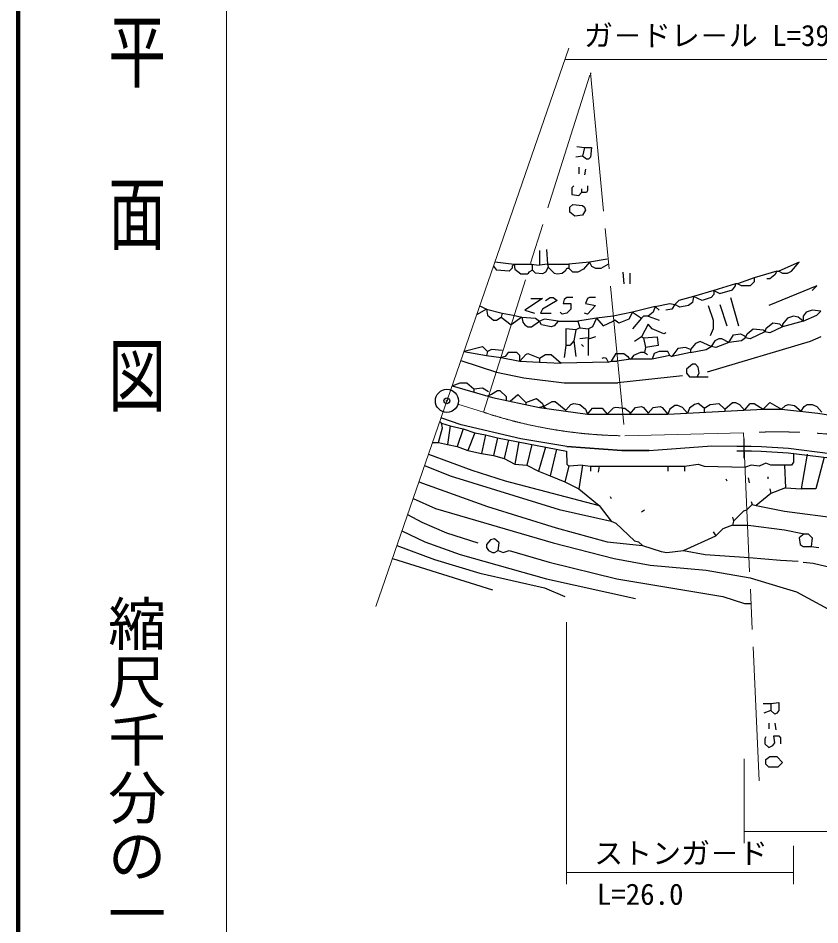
# Model space of a CAD drawing. Units: millimetres, scale not verified. Extents: x 2108 to 642108, y -210131 to 149869.
# Drawn here: x 2108 to 71352, y 32359 to 110647 of the extents above; entities that cross this region are included whole.
import ezdxf
from ezdxf.enums import TextEntityAlignment as Align

# ---------------------------------------------------------------- set-up
doc = ezdxf.new("R2010")
doc.units = ezdxf.units.MM
doc.header["$LTSCALE"] = 1000
doc.header["$PDMODE"] = 32
doc.header["$PDSIZE"] = 500
doc.linetypes.add('CHAIN', pattern=[18.5, 12, -1.5, 3.5, -1.5])
for name, color, linetype, lineweight in [('M-BGD', 7, 'Continuous', 25), ('M-BMK', 2, 'CHAIN', 13), ('M-BMK-HTXT', 7, 'Continuous', 13), ('M-BMK-LINE', 2, 'Continuous', 13), ('M-BMK-SRVR', 3, 'Continuous', 25), ('M-SUV', 7, 'Continuous', 13), ('M-TTL', 2, 'Continuous', 140), ('表記要素_2', 6, 'Continuous', 13)]:
    doc.layers.add(name, color=color, linetype=linetype, lineweight=lineweight)
doc.layers.add('M-OTRS', color=6, linetype='Continuous')
doc.styles.add('@ＭＳ ゴシック', font='')
doc.styles.add('ＭＳ ゴシック', font='')
doc.styles.get('@ＭＳ ゴシック').set_extended_font_data('@MS Gothic')
doc.styles.get('ＭＳ ゴシック').set_extended_font_data('MS Gothic')

# ---------------------------------------------------------------- blocks, each defined once
blk = doc.blocks.new('BUHIN1')
at = {"color": 3, "linetype": 'Continuous', "lineweight": 25}
for radius in [995, 30]:
    blk.add_circle((0, 0), radius, dxfattribs=at)
blk = doc.blocks.new('plus')
at = {"color": 0, "linetype": 'Continuous', "lineweight": -2}
for p, q in [((-1.25, 0), (1.25, 0)), ((0, -1.25), (0, 1.25))]:
    blk.add_line(p, q, dxfattribs=at)

msp = doc.modelspace()

# ---------------------------------------------------------------- linework, layer by layer
at = {"layer": 'M-BGD'}
for p, q in [((51540, 105913), (51540, 105828)), ((50355, 99563), (51032, 99478)), ((51032, 99478), (50863, 98716)), ((51032, 99478), (51625, 99478)), ((51625, 99478), (51540, 98632)), ((50863, 98716), (50270, 98632)), ((51202, 98462), (50863, 98716)), ((51371, 98462), (51202, 98462)), ((51540, 98632), (51371, 98462)), ((50524, 97785), (50524, 97192)), ((51117, 97616), (51032, 97108)), ((50101, 96176), (49932, 96007)), ((49932, 96007), (49932, 95414)), ((50524, 95330), (50778, 95584)), ((50778, 95922), (50778, 95584)), ((51202, 95584), (50778, 95584)), ((51286, 95753), (51202, 95584)), ((51286, 96176), (51286, 95753)), ((49932, 95414), (50524, 95330)), ((49762, 94314), (50016, 94568)), ((49762, 93890), (49762, 94314)), ((50016, 94568), (50863, 94483)), ((50863, 94483), (51032, 94314)), ((51117, 94060), (50863, 93636)), ((51032, 94314), (51117, 94060)), ((50186, 93552), (49762, 93890)), ((50863, 93636), (50186, 93552)), ((47138, 90588), (47138, 89318)), ((47730, 90673), (47815, 89403)), ((43285, 89597), (44936, 89403)), ((44936, 89403), (44767, 89234)), ((44936, 89403), (46376, 89403)), ((44936, 89403), (45021, 88980)), ((46376, 89403), (47138, 89318)), ((46545, 89318), (46376, 89403)), ((46545, 88895), (46545, 89318)), ((47815, 89403), (47138, 89318)), ((47815, 89403), (49678, 89403)), ((47815, 89403), (47900, 89149)), ((51456, 89572), (49678, 89403)), ((49678, 89403), (49678, 89064)), ((51456, 89572), (50948, 88980)), ((52980, 89826), (51456, 89572)), ((51456, 89572), (51625, 89234)), ((52472, 89064), (53064, 89403)), ((69574, 89572), (67796, 88810)), ((68897, 88810), (69574, 89572)), ((43159, 89233), (43412, 88895)), ((44513, 88810), (43412, 88895)), ((44767, 89064), (44513, 88810)), ((44767, 89234), (44767, 89064)), ((45021, 88980), (45529, 88556)), ((45529, 88556), (46122, 88556)), ((46206, 88726), (46122, 88556)), ((46545, 88895), (46206, 88726)), ((46799, 88641), (46545, 88895)), ((47392, 88556), (46799, 88641)), ((47646, 88726), (47392, 88556)), ((47900, 89149), (47646, 88726)), ((47900, 89149), (48408, 88641)), ((48408, 88641), (48662, 88556)), ((48662, 88556), (49085, 88641)), ((49085, 88641), (49424, 88895)), ((49424, 88895), (49508, 89064)), ((49508, 89064), (49678, 89064)), ((50016, 88726), (49678, 89064)), ((50440, 88726), (50016, 88726)), ((50948, 88980), (50440, 88726)), ((51625, 89234), (51964, 89064)), ((51964, 89064), (52472, 89064)), ((54334, 88726), (54419, 87710)), ((54927, 88641), (54927, 87710)), ((67627, 88810), (65680, 88218)), ((67458, 88472), (67034, 88133)), ((67627, 88810), (67458, 88472)), ((67627, 88810), (67796, 88810)), ((67796, 88810), (68135, 88641)), ((68135, 88641), (68558, 88641)), ((68558, 88641), (68897, 88810)), ((64071, 87710), (62208, 87117)), ((64240, 87710), (64071, 87710)), ((64071, 87540), (64071, 87710)), ((65680, 88218), (64240, 87710)), ((64579, 87540), (64240, 87710)), ((65680, 87879), (65341, 87540)), ((65680, 88218), (65680, 87879)), ((67034, 88133), (66780, 88133)), ((62208, 87117), (60430, 86609)), ((62208, 87117), (62716, 86863)), ((62208, 87117), (62208, 86778)), ((62716, 86863), (63817, 87202)), ((63817, 87202), (64071, 87540)), ((65341, 87540), (64579, 87540)), ((71098, 87540), (66950, 85847)), ((70675, 87117), (71098, 87540)), ((47392, 86440), (45868, 85424)), ((46376, 86440), (47392, 86440)), ((48662, 86270), (47392, 85508)), ((47646, 86270), (48069, 86524)), ((48069, 86524), (48323, 86524)), ((48323, 86524), (48662, 86270)), ((49254, 86355), (49170, 86016)), ((49508, 86524), (49254, 86355)), ((50016, 86524), (49508, 86524)), ((51286, 86440), (51117, 86016)), ((51456, 86524), (51286, 86440)), ((51964, 86524), (51456, 86524)), ((59160, 86270), (58822, 85932)), ((60430, 86609), (59160, 86270)), ((60430, 86609), (60346, 86101)), ((61192, 86270), (60430, 86609)), ((61954, 86524), (61192, 86270)), ((62208, 86778), (61954, 86524)), ((63648, 86524), (64325, 84069)), ((42566, 85508), (41709, 85040)), ((41973, 85804), (42566, 85508)), ((42566, 85508), (43920, 85170)), ((42566, 85508), (42650, 85000)), ((45868, 85424), (46714, 85170)), ((47392, 85508), (47222, 85170)), ((49170, 86016), (49847, 86016)), ((49847, 85508), (49508, 85170)), ((49847, 86016), (49847, 85508)), ((51117, 86016), (51964, 85847)), ((51964, 85847), (51286, 85085)), ((57128, 85762), (55181, 85254)), ((57128, 85762), (56959, 85254)), ((57128, 85762), (58398, 86016)), ((57128, 85762), (57467, 85424)), ((58568, 85508), (58060, 85424)), ((58398, 86016), (58822, 85932)), ((58822, 85932), (58568, 85508)), ((59245, 85678), (58822, 85932)), ((60007, 85847), (59245, 85678)), ((60346, 86101), (60007, 85847)), ((61700, 85847), (62124, 84577)), ((62716, 85932), (63309, 84069)), ((70675, 85424), (70167, 85254)), ((71437, 85339), (70675, 85424)), ((71098, 85000), (71437, 85339)), ((42650, 85000), (43158, 84577)), ((43158, 84577), (43412, 84577)), ((43412, 84577), (43836, 84831)), ((43920, 85170), (43836, 84831)), ((43836, 84831), (44682, 84154)), ((43920, 85170), (44852, 85000)), ((45614, 84831), (44682, 84154)), ((44852, 85000), (45614, 84831)), ((45614, 84831), (46799, 84746)), ((45614, 84831), (45698, 84408)), ((46799, 84746), (47138, 84492)), ((47561, 84662), (47138, 84492)), ((47222, 85170), (48154, 85170)), ((48746, 84492), (47561, 84662)), ((49085, 85085), (48916, 85254)), ((49508, 85170), (49085, 85085)), ((52048, 84746), (50440, 84492)), ((51286, 85085), (51032, 85170)), ((52048, 84746), (51710, 83984)), ((53488, 84916), (52048, 84746)), ((52048, 84746), (52641, 84069)), ((55181, 85254), (53488, 84916)), ((53657, 84577), (53488, 84492)), ((53996, 84323), (53657, 84577)), ((54842, 84662), (53996, 84323)), ((55181, 85254), (54842, 84662)), ((55181, 85254), (55943, 84746)), ((55943, 84746), (55181, 83815)), ((56112, 84916), (55943, 84746)), ((56536, 84916), (56112, 84916)), ((56959, 85254), (56536, 84916)), ((56536, 84916), (57467, 84577)), ((62124, 84577), (62124, 83815)), ((68558, 84746), (68135, 84238)), ((69066, 84916), (68558, 84746)), ((69490, 84831), (69066, 84916)), ((69913, 84492), (69490, 84831)), ((70167, 85254), (69913, 84916)), ((69913, 84492), (71098, 85000)), ((69913, 84916), (69913, 84492)), ((45698, 84408), (45868, 84154)), ((45868, 84154), (46122, 83984)), ((46122, 83984), (46460, 83984)), ((46460, 83984), (47138, 84492)), ((47307, 84154), (47138, 84492)), ((48154, 83984), (47307, 84154)), ((48408, 84069), (48154, 83984)), ((48746, 84492), (48408, 84069)), ((48746, 84492), (50440, 84492)), ((50270, 83730), (49424, 83815)), ((49424, 83815), (49424, 82376)), ((50609, 83900), (50270, 83730)), ((50440, 84492), (50609, 83900)), ((50609, 83900), (51371, 83815)), ((51710, 83984), (51371, 83815)), ((51371, 83815), (51371, 83053)), ((52641, 84069), (53488, 84492)), ((56536, 84238), (55943, 83138)), ((56874, 83815), (56536, 84238)), ((57890, 83392), (56874, 83815)), ((62124, 83815), (61870, 83222)), ((65087, 83392), (65595, 83815)), ((65595, 83815), (66442, 83730)), ((66696, 83815), (66611, 83561)), ((67288, 84323), (66696, 83815)), ((68135, 83984), (67034, 83476)), ((67881, 84238), (67288, 84323)), ((68135, 83984), (67881, 84238)), ((69913, 84492), (68135, 83984)), ((68135, 84238), (68135, 83984)), ((50270, 83730), (50101, 82799)), ((51371, 83053), (50609, 82968)), ((51456, 82968), (51371, 83053)), ((51371, 81529), (51371, 83053)), ((51964, 83138), (51456, 82968)), ((55943, 83138), (55350, 82714)), ((55943, 83138), (56112, 83053)), ((56112, 83053), (57298, 83138)), ((56112, 83053), (56282, 82206)), ((57298, 83138), (57382, 82376)), ((58060, 83476), (57890, 83392)), ((63478, 82630), (63902, 83307)), ((63902, 83307), (64494, 83392)), ((64494, 83392), (64833, 83222)), ((64918, 83053), (64579, 82799)), ((64833, 83222), (64918, 83053)), ((64918, 83053), (65087, 83392)), ((65341, 82968), (64918, 83053)), ((66611, 83561), (65341, 82968)), ((66442, 83730), (66611, 83561)), ((67034, 83476), (66611, 83561)), ((71437, 83138), (70506, 82714)), ((40619, 81889), (42227, 82291)), ((42227, 82291), (42650, 81868)), ((49424, 82376), (49254, 81360)), ((49762, 82376), (49424, 82376)), ((50101, 82799), (49762, 82376)), ((50101, 82799), (50270, 81444)), ((50778, 82460), (50948, 82291)), ((56282, 82206), (56197, 81783)), ((57382, 82376), (56282, 82206)), ((59753, 82206), (59076, 82122)), ((60176, 82037), (59753, 82206)), ((60600, 82545), (60176, 82037)), ((61023, 82714), (60600, 82545)), ((61954, 82291), (61023, 82714)), ((61531, 82037), (61954, 82291)), ((70506, 82714), (61616, 80090)), ((62293, 82799), (61954, 82291)), ((62378, 82206), (61954, 82291)), ((62632, 82968), (62293, 82799)), ((63478, 82630), (62378, 82206)), ((62886, 82968), (62632, 82968)), ((63478, 82630), (62886, 82968)), ((64579, 82799), (63478, 82630)), ((40607, 81855), (42566, 81529)), ((42650, 81868), (42566, 81529)), ((42566, 81529), (43836, 81360)), ((42989, 82037), (42650, 81868)), ((43920, 81952), (42989, 82037)), ((44174, 81444), (43836, 81360)), ((44428, 81783), (44174, 81444)), ((45190, 81783), (44428, 81783)), ((45444, 81529), (45190, 81783)), ((45444, 81021), (45952, 81614)), ((45444, 81021), (45444, 81529)), ((45952, 81614), (46122, 81698)), ((46122, 81698), (47138, 81275)), ((47138, 81275), (47646, 81614)), ((47646, 81614), (48154, 81614)), ((48154, 81614), (49000, 80852)), ((53742, 81698), (53318, 81021)), ((53742, 81698), (54419, 81698)), ((54419, 81698), (54758, 81444)), ((54758, 81444), (54842, 81275)), ((55266, 81529), (55012, 81190)), ((55858, 81783), (55266, 81529)), ((56197, 81783), (55858, 81783)), ((56197, 81783), (56451, 81614)), ((57044, 81698), (56874, 81190)), ((58398, 81529), (56874, 81190)), ((57467, 81868), (57044, 81698)), ((58229, 81868), (57467, 81868)), ((58398, 81529), (58229, 81868)), ((58398, 81529), (58568, 81444)), ((59076, 82122), (58568, 81444)), ((60176, 81783), (58568, 81444)), ((60176, 81783), (61531, 82037)), ((60176, 82037), (60176, 81783)), ((40341, 81086), (43412, 80090)), ((43836, 81360), (45444, 81021)), ((45444, 81021), (47138, 80936)), ((47138, 81275), (47138, 80936)), ((47138, 80936), (49000, 80852)), ((53064, 80936), (49000, 80852)), ((52556, 81275), (52726, 81360)), ((52726, 81360), (52895, 81275)), ((52895, 81275), (53064, 80936)), ((53064, 80936), (53318, 81021)), ((53318, 81021), (53826, 81021)), ((55012, 81190), (53826, 81021)), ((54842, 81275), (55012, 81190)), ((56874, 81190), (55012, 81190)), ((60346, 80767), (59838, 80344)), ((60600, 80767), (60346, 80767)), ((60854, 80513), (60600, 80767)), ((43412, 80090), (45783, 79582)), ((59838, 80344), (59838, 80005)), ((59838, 80005), (60092, 79666)), ((60769, 79666), (60938, 80005)), ((60938, 80005), (60854, 80513)), ((39602, 78904), (40280, 79158)), ((40280, 79158), (40872, 79158)), ((40872, 79158), (41465, 78650)), ((45783, 79582), (49254, 79158)), ((49254, 79158), (53911, 79158)), ((59499, 79751), (53911, 79158)), ((60092, 79666), (60769, 79666)), ((60769, 79666), (61700, 79666)), ((39602, 78904), (43074, 77888)), ((41465, 78650), (42227, 78735)), ((41465, 78650), (41465, 78358)), ((42227, 78735), (42735, 78396)), ((43497, 78481), (42989, 78142)), ((43751, 78481), (43497, 78481)), ((44259, 77973), (43751, 78481)), ((42989, 78142), (42622, 78020)), ((43074, 77888), (47138, 77042)), ((44259, 77973), (44259, 77641)), ((44618, 77566), (45275, 78142)), ((45275, 78142), (45952, 77465)), ((45952, 77465), (46884, 77804)), ((46884, 77804), (47392, 77380)), ((47476, 77126), (48238, 77550)), ((48238, 77550), (48492, 77550)), ((48492, 77550), (49424, 76788)), ((45952, 77465), (45952, 77288)), ((47476, 77126), (47138, 77042)), ((47138, 77042), (51286, 76449)), ((47392, 77380), (47476, 77126)), ((47476, 77126), (47695, 76962)), ((49424, 76788), (49847, 77296)), ((49847, 77296), (50101, 77380)), ((50101, 77380), (50609, 77296)), ((50609, 77296), (51117, 76872)), ((51117, 76872), (51286, 76449)), ((51286, 76449), (51710, 76957)), ((51710, 76957), (52556, 76957)), ((52556, 76957), (52980, 76449)), ((53488, 76957), (52980, 76449)), ((53742, 77042), (53488, 76957)), ((54250, 76957), (53742, 77042)), ((54250, 76957), (54504, 76957)), ((54504, 76957), (54927, 76618)), ((54927, 76449), (55435, 77042)), ((55435, 77042), (55943, 77126)), ((55943, 77126), (56112, 77042)), ((56112, 77042), (56536, 76534)), ((56536, 76534), (56959, 77042)), ((56959, 77042), (57552, 77126)), ((57552, 77126), (57721, 77042)), ((57721, 77042), (58229, 76449)), ((58398, 76872), (58229, 76449)), ((58822, 77211), (58398, 76872)), ((59076, 77211), (58822, 77211)), ((59499, 77042), (59076, 77211)), ((59922, 76534), (59499, 77042)), ((60092, 76957), (59922, 76534)), ((60515, 77296), (60092, 76957)), ((60854, 77380), (60515, 77296)), ((61362, 76957), (60854, 77380)), ((61362, 76957), (61870, 77296)), ((61362, 76957), (61362, 76618)), ((61870, 77296), (62632, 77380)), ((62632, 77380), (63140, 76872)), ((63140, 76872), (63817, 77465)), ((63140, 76872), (63140, 76703)), ((63140, 76703), (66442, 76872)), ((63817, 77465), (64071, 77465)), ((64071, 77465), (64410, 77296)), ((64410, 77296), (64833, 76788)), ((64833, 76788), (65341, 77380)), ((65341, 77380), (65680, 77380)), ((65680, 77380), (66442, 76872)), ((66442, 76872), (67034, 77465)), ((66442, 76872), (68050, 76872)), ((66442, 76872), (68050, 76872)), ((67034, 77465), (68050, 76872)), ((68050, 76872), (68389, 77211)), ((68050, 76872), (71183, 76534)), ((68389, 77211), (68643, 77296)), ((68643, 77296), (69151, 77211)), ((69151, 77211), (69744, 76703)), ((69744, 76703), (69998, 77126)), ((69998, 77126), (70252, 77296)), ((70252, 77296), (70675, 77296)), ((70675, 77296), (71098, 77126)), ((71098, 77126), (71522, 76618)), ((40364, 75518), (38626, 76125)), ((51286, 76449), (52980, 76449)), ((51286, 76449), (54927, 76449)), ((54927, 76618), (54927, 76449)), ((54927, 76449), (58229, 76449)), ((58229, 76449), (63140, 76703)), ((71183, 76534), (74316, 76026)), ((38417, 73994), (38756, 75264)), ((38525, 75833), (38671, 75687)), ((38671, 75687), (39433, 75433)), ((38756, 75264), (38671, 75687)), ((39433, 75433), (39179, 73824)), ((39433, 75433), (40534, 75179)), ((40534, 75179), (40026, 73655)), ((45529, 74332), (40364, 75518)), ((40534, 75179), (41550, 74840)), ((41550, 74840), (40957, 73316)), ((41550, 74840), (42481, 74671)), ((42481, 74671), (42142, 73062)), ((42481, 74671), (43497, 74417)), ((43497, 74417), (43158, 72893)), ((43497, 74417), (49480, 73256)), ((37888, 73994), (38417, 73994)), ((38417, 73994), (39179, 73824)), ((39179, 73824), (40026, 73655)), ((40026, 73655), (40957, 73316)), ((44458, 74230), (44090, 72639)), ((45361, 74055), (45021, 72131)), ((49508, 73655), (45529, 74332)), ((46485, 73837), (46037, 72046)), ((47646, 73611), (47053, 71538)), ((54250, 73316), (49508, 73655)), ((49508, 73655), (54250, 73316)), ((56620, 73316), (62033, 73732)), ((62033, 73732), (64800, 73688)), ((64800, 73688), (66297, 73664)), ((66297, 73664), (68647, 73517)), ((37541, 72988), (41296, 71623)), ((40957, 73316), (42142, 73062)), ((42142, 73062), (43158, 72893)), ((43158, 72893), (44090, 72639)), ((48595, 73427), (48069, 71115)), ((49480, 73256), (49508, 72131)), ((56620, 73316), (54250, 73316)), ((54250, 73316), (56620, 73316)), ((64818, 73288), (66281, 73264)), ((66281, 73264), (68610, 73118)), ((68610, 73118), (72185, 72670)), ((68647, 73517), (72253, 73064)), ((69066, 73061), (69066, 72300)), ((70242, 73002), (69744, 70014)), ((44090, 72639), (45021, 72131)), ((45021, 72131), (46037, 72046)), ((46037, 72046), (47053, 71538)), ((49508, 72131), (49678, 71962)), ((50863, 72046), (49678, 71962)), ((50863, 72046), (50524, 70014)), ((50863, 72046), (51540, 71962)), ((59668, 71962), (60854, 72131)), ((60854, 72131), (61362, 71962)), ((65426, 72046), (64918, 71877)), ((66103, 71962), (65426, 72046)), ((66696, 72216), (66103, 71962)), ((67119, 72046), (66696, 72216)), ((68304, 72046), (67119, 72046)), ((68897, 72046), (68304, 72046)), ((68304, 72046), (68389, 70099)), ((69066, 72300), (68897, 72046)), ((71723, 72749), (71014, 70014)), ((37206, 72021), (39433, 71115)), ((41296, 71623), (44174, 70692)), ((47053, 71538), (48069, 71115)), ((49678, 71962), (49339, 70607)), ((51540, 71962), (52302, 71962)), ((51540, 71962), (51540, 71538)), ((52302, 71962), (52218, 71454)), ((52302, 71962), (58229, 71962)), ((58229, 71962), (59668, 71962)), ((58229, 71962), (58229, 71538)), ((59668, 71962), (59668, 71538)), ((61362, 71962), (64918, 71877)), ((36718, 70609), (42650, 68490)), ((39433, 71115), (48831, 68236)), ((44174, 70692), (52302, 68575)), ((48069, 71115), (49339, 70607)), ((49339, 70607), (50524, 70014)), ((63224, 70861), (63309, 70692)), ((65172, 70946), (65256, 70522)), ((66865, 71030), (66865, 70861)), ((50524, 70014), (52302, 68575)), ((67034, 70014), (67119, 69591)), ((68389, 70099), (67119, 69591)), ((68389, 70099), (69744, 70014)), ((71014, 70014), (69744, 70014)), ((36219, 69166), (38163, 68321)), ((53234, 69337), (53318, 69168)), ((65426, 68914), (65510, 68660)), ((67119, 69591), (65849, 68575)), ((38163, 68321), (48323, 65358)), ((42650, 68490), (48577, 66628)), ((48831, 68236), (53318, 67220)), ((52302, 68575), (53318, 67220)), ((56197, 68152), (55943, 67982)), ((65002, 68152), (64748, 68067)), ((65510, 68660), (65002, 68152)), ((65510, 68660), (65849, 68575)), ((65849, 68575), (68304, 68067)), ((35746, 67798), (36978, 67136)), ((63817, 67559), (63902, 67220)), ((64748, 68067), (63902, 67220)), ((68304, 68067), (75670, 67136)), ((36978, 67136), (39094, 66204)), ((48577, 66628), (52980, 65442)), ((53318, 67220), (53742, 67051)), ((53742, 67051), (55350, 65527)), ((63817, 66882), (62970, 66543)), ((63902, 67220), (63817, 66882)), ((63817, 66882), (65172, 66882)), ((65172, 66882), (68304, 66458)), ((35258, 66386), (37232, 65442)), ((39094, 66204), (41804, 65358)), ((59584, 64680), (62378, 65950)), ((62124, 66289), (62378, 65950)), ((62970, 66543), (62378, 65950)), ((68304, 66458), (69998, 66120)), ((69998, 66120), (69574, 65781)), ((69574, 65781), (69659, 65188)), ((69998, 66120), (70336, 66120)), ((70336, 66120), (70675, 65781)), ((70675, 65781), (70590, 65019)), ((34819, 65119), (38078, 63918)), ((37232, 65442), (40280, 64342)), ((42904, 65612), (42566, 65188)), ((42566, 65188), (42566, 64934)), ((43243, 65696), (42904, 65612)), ((43666, 65358), (43243, 65696)), ((43582, 64680), (43666, 65358)), ((48323, 65358), (53572, 64003)), ((52980, 65442), (56028, 65104)), ((55350, 65527), (55689, 65442)), ((55689, 65442), (56028, 65104)), ((56028, 65104), (57636, 64596)), ((69659, 65188), (69913, 65019)), ((69913, 65019), (70590, 65019)), ((70590, 65019), (71268, 64934)), ((40280, 64342), (47730, 62225)), ((42566, 64934), (42735, 64680)), ((42735, 64680), (43074, 64511)), ((43074, 64511), (43243, 64511)), ((43243, 64511), (43582, 64680)), ((43582, 64680), (44005, 64511)), ((44005, 64511), (44513, 64680)), ((44513, 64680), (47984, 63664)), ((57636, 64596), (58144, 64511)), ((58144, 64511), (59584, 64680)), ((59584, 64680), (61446, 64342)), ((61446, 64342), (65256, 64088)), ((34434, 64004), (43074, 61294)), ((38078, 63918), (41973, 62733)), ((47984, 63664), (53826, 62225)), ((53572, 64003), (56705, 63410)), ((65256, 64088), (67966, 63834)), ((67966, 63834), (69490, 63749)), ((69913, 63664), (70760, 63580)), ((70760, 63580), (72961, 63072)), ((41973, 62733), (47561, 61463)), ((56705, 63410), (61531, 62987)), ((61531, 62987), (65341, 62310)), ((47730, 62225), (55435, 60532)), ((53826, 62225), (62970, 60701)), ((65341, 62310), (67881, 61548)), ((47561, 61463), (49339, 60701)), ((67881, 61548), (69320, 61124)), ((69320, 61124), (73046, 59092)), ((62970, 60701), (64833, 60108)), ((64833, 60108), (65426, 60108)), ((66442, 51472), (67119, 51472)), ((67119, 51472), (67796, 51557)), ((67119, 51472), (67119, 50880)), ((67796, 51557), (67796, 50880)), ((67119, 50880), (66526, 50626)), ((67458, 50541), (67119, 50880)), ((67627, 50626), (67458, 50541)), ((67796, 50880), (67627, 50626)), ((66950, 49779), (66950, 49271)), ((67458, 49779), (67542, 49186)), ((66696, 48594), (66611, 48424)), ((67458, 48086), (67373, 48678)), ((67373, 48678), (67796, 48678)), ((67796, 48678), (67966, 48509)), ((66611, 48424), (66611, 48001)), ((66611, 48001), (66950, 47662)), ((66950, 47662), (67288, 47832)), ((67288, 47832), (67458, 48086)), ((67966, 48509), (67966, 48001)), ((66696, 46646), (67034, 46900)), ((66696, 46223), (66696, 46646)), ((66950, 45969), (66696, 46223)), ((67034, 46900), (67627, 46900)), ((67627, 46900), (68135, 46392)), ((68135, 46392), (67712, 45969)), ((67712, 45969), (66950, 45969))]:
    msp.add_line(p, q, dxfattribs=at)
at = {"layer": 'M-BMK'}
for p, q in [((42312, 76618), (51540, 105913)), ((51540, 105913), (54504, 74586)), ((40092, 77306), (42312, 76618)), ((40092, 77306), (42312, 76618)), ((64748, 74840), (54504, 74586)), ((54504, 74586), (64748, 74840)), ((64748, 74840), (66103, 44784))]:
    msp.add_line(p, q, dxfattribs=at)
for centre, radius, start, end in [((54905, 114584), 40000, 251.64975, 269.4256), ((67654, 24924), 50000, 72.28644, 93.332)]:
    msp.add_arc(centre, radius, start, end, dxfattribs=at)
at = {"layer": 'M-BMK-HTXT'}
for p, q in [((49333, 107085), (78380, 107085)), ((49480, 58484), (49480, 35880)), ((64800, 46707), (64800, 39422)), ((64800, 40422), (110299, 40422)), ((69066, 35880), (69066, 39193)), ((49480, 36880), (69066, 36880))]:
    msp.add_line(p, q, dxfattribs=at)
at = {"layer": 'M-BMK-LINE'}
msp.add_line((49670, 108060), (32998, 59854), dxfattribs=at)
at = {"layer": 'M-OTRS'}
msp.add_point((39137, 77603), dxfattribs=at)
at = {"layer": 'M-SUV'}
msp.add_line((20108, 139869), (20108, -210131), dxfattribs=at)
at = {"layer": 'M-TTL'}
msp.add_line((2108, 149869), (2108, -210131), dxfattribs=at)
at = {"layer": '表記要素_2'}
msp.add_circle((39145, 77594), 25, dxfattribs=at)

# ---------------------------------------------------------------- block references
at = {"layer": 'M-BGD', "xscale": 500, "yscale": 500}
for p in [(64800, 73688), (64818, 73288)]:
    msp.add_blockref('plus', p, dxfattribs=at)
at = {"layer": 'M-BMK-SRVR'}
msp.add_blockref('BUHIN1', (39137, 77603), dxfattribs=at)

# ---------------------------------------------------------------- texts
at = {"layer": 'M-BMK-HTXT', "style": 'ＭＳ ゴシック'}
for s, p in [('ガ－ドレ－ル L=39.0', (50981, 107685)), ('ストンガ－ド', (51863, 37080)), ('L=26.0', (52092, 33542))]:
    msp.add_text(s, height=1833, dxfattribs=at).set_placement(p, align=Align.BOTTOM_LEFT)
at = {"layer": 'M-SUV', "style": '@ＭＳ ゴシック', "width": 1.4}
msp.add_text('平  面  図', height=3666, rotation=270, dxfattribs=at).set_placement((9385, 111344), align=Align.BOTTOM_LEFT)
at = {"layer": 'M-SUV', "style": '@ＭＳ ゴシック'}
msp.add_text('縮尺千分の一', height=3666, rotation=270, dxfattribs=at).set_placement((9385, 60900), align=Align.BOTTOM_LEFT)

doc.saveas('drawing.dxf')
